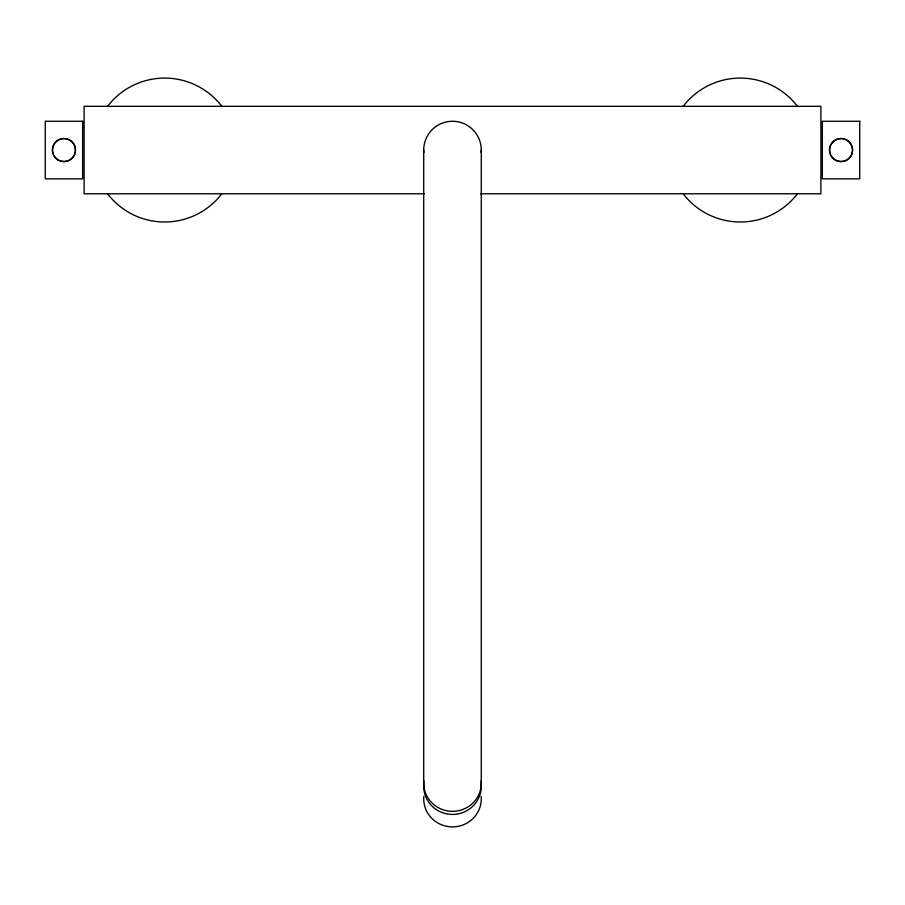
<?xml version="1.0" encoding="UTF-8"?>
<svg xmlns="http://www.w3.org/2000/svg" width="905" height="905" viewBox="0 0 905 905"><rect width="100%" height="100%" fill="white"/><g stroke="black" fill="none" stroke-linecap="round" stroke-linejoin="round"><path stroke-width="1.36" d="M424.275 193.794L84.108 193.794L84.108 106.304L820.892 106.304L820.892 193.794L480.725 193.794M481.279 150.049L481.279 783.232M423.721 150.049L423.721 783.232M423.823 152.549A28.779 28.779 0 0 1 452.5 121.27A28.779 28.779 0 0 1 481.177 152.549M221.906 193.67A71.948 71.948 0 0 1 107.74 194.032M107.469 106.428A71.948 71.948 0 0 1 221.635 106.066M797.531 193.67A71.948 71.948 0 0 1 683.366 194.032M683.094 106.428A71.948 71.948 0 0 1 797.26 106.066M481.177 796.355A28.779 28.1 0 0 1 452.5 826.899A28.779 28.1 0 0 1 423.823 796.355M481.177 783.9A28.779 28.1 0 0 1 452.5 814.443A28.779 28.1 0 0 1 423.823 783.9M481.177 780.789A28.779 28.1 0 0 1 452.5 811.321A28.779 28.1 0 0 1 423.823 780.789M82.66 121.27L45.25 121.27L45.25 178.828L82.66 178.828L82.66 121.27M859.75 121.27L822.34 121.27L822.34 178.828L859.75 178.828L859.75 121.27M849.184 141.904A11.46 11.358 0 0 0 832.894 141.904A11.663 11.561 0 0 0 832.905 158.183A11.46 11.358 0 0 0 849.184 158.194A11.663 11.561 0 0 0 849.184 141.927M832.905 158.183A11.516 11.516 0 0 0 852.159 153.024A11.516 11.516 0 0 0 838.064 138.929A11.516 11.516 0 0 0 832.905 158.183M55.816 158.194A11.46 11.358 0 0 0 72.106 158.194A11.663 11.561 0 0 0 72.095 141.927A11.46 11.358 0 0 0 55.816 141.904A11.663 11.561 0 0 0 55.816 158.183M58.203 160.015A11.516 11.516 0 0 0 75.466 150.049A11.516 11.516 0 0 0 58.203 140.071A11.516 11.516 0 0 0 58.203 160.015"/></g></svg>
